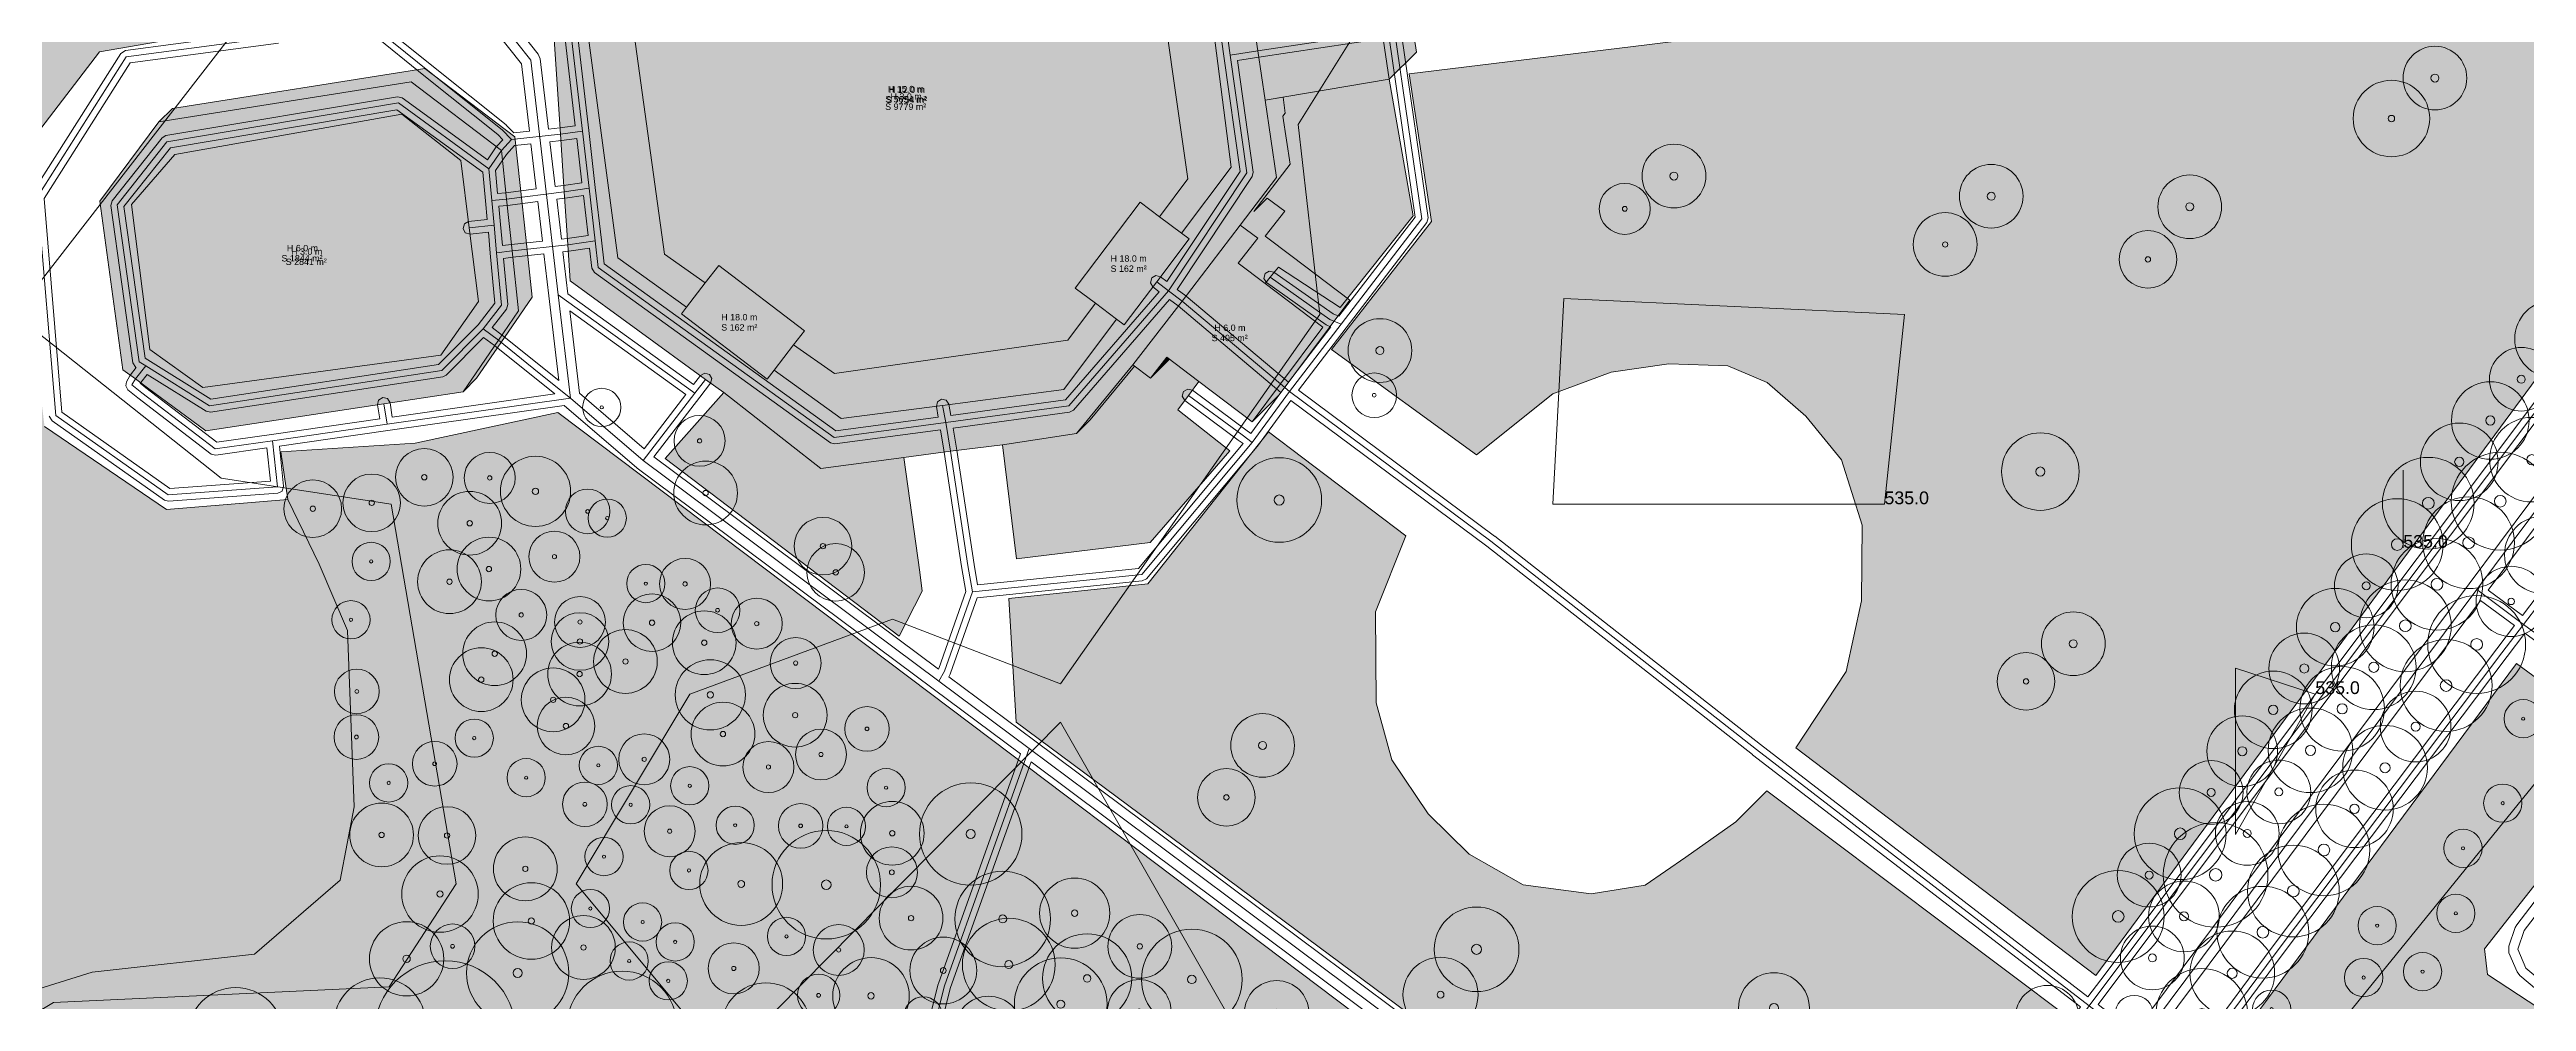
# Model space of a CAD drawing. Header units: metres. Extents: x -6 to 981, y -3 to 1020.
# Drawn here: x 196.9 to 585.6, y 473.2 to 622.7 of the extents above; entities that cross this region are included whole.
import ezdxf

# ---------------------------------------------------------------- set-up
doc = ezdxf.new("R2010")
doc.units = ezdxf.units.M
doc.header["$MEASUREMENT"] = 0
for name, color, linetype, lineweight, true_color in [('TPX_BUILDING_AREAS_TEXT', 7, 'CONTINUOUS', 0, 0x000000), ('TPX_BUILDING_HEIGHTS_TEXT', 7, 'CONTINUOUS', 0, 0x000000), ('TPX_BUILDINGS', 7, 'CONTINUOUS', 0, 0x000000), ('TPX_BUILDINGS_HATCH', 7, 'CONTINUOUS', 0, 0xf0f0f0), ('TPX_BUILDINGS_SHADOWS_HATCH', 7, 'CONTINUOUS', 0, 0x000000), ('TPX_BUILDINGS_SHADOWS_OUTLINES', 7, 'CONTINUOUS', 0, 0x000000), ('TPX_CONTOUR_LINES_5M', 7, 'CONTINUOUS', 0, 0x969696), ('TPX_CONTOUR_LINES_5M_TEXT', 7, 'CONTINUOUS', 0, 0x000000), ('TPX_ROADS_AXES', 7, 'CONTINUOUS', 0, 0x323232), ('TPX_ROADS_CONTOURS', 7, 'CONTINUOUS', 0, 0x646464), ('TPX_VEGETATION_GREEN_SPACES', 7, 'CONTINUOUS', 0, 0x58ba48), ('TPX_VEGETATION_GREEN_SPACES_HATCH', 7, 'CONTINUOUS', 0, 0x58ba48), ('TPX_VEGETATION_TREES_INDIVIDUAL', 7, 'CONTINUOUS', 0, 0x136734), ('TPX_WATERWAYS', 7, 'CONTINUOUS', 0, 0x7aafdf), ('TPX_WATERWAYS_HATCH', 7, 'CONTINUOUS', 0, 0x7aafdf)]:
    doc.layers.add(name, color=color, linetype=linetype, lineweight=lineweight, true_color=true_color)
doc.styles.add('TPX_TEXTE', font='arial.ttf')

# ---------------------------------------------------------------- blocks, each defined once
blk = doc.blocks.new('TREETR005_CR052')
at = {"layer": 'TPX_VEGETATION_TREES_INDIVIDUAL'}
for radius in [5.24, 0.458]:
    blk.add_circle((0, 0, 0.04), radius, dxfattribs=at)
blk = doc.blocks.new('TREETR006_CR075')
at = {"layer": 'TPX_VEGETATION_TREES_INDIVIDUAL'}
for radius in [7.5, 0.625]:
    blk.add_circle((0, 0, 0.04), radius, dxfattribs=at)
blk = doc.blocks.new('TREETR008_CR085')
at = {"layer": 'TPX_VEGETATION_TREES_INDIVIDUAL'}
for radius in [8.51, 0.75]:
    blk.add_circle((0, 0, 0.04), radius, dxfattribs=at)
blk = doc.blocks.new('TREETR008_CR086')
at = {"layer": 'TPX_VEGETATION_TREES_INDIVIDUAL'}
for radius in [8.61, 0.75]:
    blk.add_circle((0, 0, 0.04), radius, dxfattribs=at)
blk = doc.blocks.new('TREETR006_CR058')
at = {"layer": 'TPX_VEGETATION_TREES_INDIVIDUAL'}
for radius in [5.83, 0.583]:
    blk.add_circle((0, 0, 0.04), radius, dxfattribs=at)
blk = doc.blocks.new('TREETR007_CR075')
at = {"layer": 'TPX_VEGETATION_TREES_INDIVIDUAL'}
for radius in [7.5, 0.708]:
    blk.add_circle((0, 0, 0.04), radius, dxfattribs=at)
blk = doc.blocks.new('TREETR006_CR070')
at = {"layer": 'TPX_VEGETATION_TREES_INDIVIDUAL'}
for radius in [7, 0.583]:
    blk.add_circle((0, 0, 0.04), radius, dxfattribs=at)
blk = doc.blocks.new('TREETR003_CR040')
at = {"layer": 'TPX_VEGETATION_TREES_INDIVIDUAL'}
for radius in [4, 0.333]:
    blk.add_circle((0, 0, 0.04), radius, dxfattribs=at)
blk = doc.blocks.new('TREETR009_CR077')
at = {"layer": 'TPX_VEGETATION_TREES_INDIVIDUAL'}
for radius in [7.68, 0.914]:
    blk.add_circle((0, 0, 0.04), radius, dxfattribs=at)
blk = doc.blocks.new('TREETR010_CR082')
at = {"layer": 'TPX_VEGETATION_TREES_INDIVIDUAL'}
for radius in [8.21, 0.978]:
    blk.add_circle((0, 0, 0.04), radius, dxfattribs=at)
blk = doc.blocks.new('TREETR003_CR030')
at = {"layer": 'TPX_VEGETATION_TREES_INDIVIDUAL'}
for radius in [3, 0.25]:
    blk.add_circle((0, 0, 0.04), radius, dxfattribs=at)
blk = doc.blocks.new('TREETR003_CR035')
at = {"layer": 'TPX_VEGETATION_TREES_INDIVIDUAL'}
for radius in [3.5, 0.292]:
    blk.add_circle((0, 0, 0.04), radius, dxfattribs=at)
blk = doc.blocks.new('TREETR005_CR065')
at = {"layer": 'TPX_VEGETATION_TREES_INDIVIDUAL'}
for radius in [6.5, 0.542]:
    blk.add_circle((0, 0, 0.04), radius, dxfattribs=at)
blk = doc.blocks.new('TREETR005_CR060')
at = {"layer": 'TPX_VEGETATION_TREES_INDIVIDUAL'}
for radius in [6, 0.5]:
    blk.add_circle((0, 0, 0.04), radius, dxfattribs=at)
blk = doc.blocks.new('TREETR005_CR059')
at = {"layer": 'TPX_VEGETATION_TREES_INDIVIDUAL'}
for radius in [5.89, 0.542]:
    blk.add_circle((0, 0, 0.04), radius, dxfattribs=at)
blk = doc.blocks.new('TREETR007_CR061')
at = {"layer": 'TPX_VEGETATION_TREES_INDIVIDUAL'}
for radius in [6.09, 0.725]:
    blk.add_circle((0, 0, 0.04), radius, dxfattribs=at)
blk = doc.blocks.new('TREETR003_CR033')
at = {"layer": 'TPX_VEGETATION_TREES_INDIVIDUAL'}
for radius in [3.32, 0.292]:
    blk.add_circle((0, 0, 0.04), radius, dxfattribs=at)
blk = doc.blocks.new('TREETR008_CR066')
at = {"layer": 'TPX_VEGETATION_TREES_INDIVIDUAL'}
for radius in [6.64, 0.792]:
    blk.add_circle((0, 0, 0.04), radius, dxfattribs=at)
blk = doc.blocks.new('TREETR009_CR072')
at = {"layer": 'TPX_VEGETATION_TREES_INDIVIDUAL'}
for radius in [7.2, 0.917]:
    blk.add_circle((0, 0, 0.04), radius, dxfattribs=at)
blk = doc.blocks.new('TREETR009_CR110')
at = {"layer": 'TPX_VEGETATION_TREES_INDIVIDUAL'}
for radius in [11, 0.917]:
    blk.add_circle((0, 0, 0.04), radius, dxfattribs=at)
blk = doc.blocks.new('TREETR006_CR050')
at = {"layer": 'TPX_VEGETATION_TREES_INDIVIDUAL'}
for radius in [5, 0.625]:
    blk.add_circle((0, 0, 0.04), radius, dxfattribs=at)
blk = doc.blocks.new('TREETR005_CR055')
at = {"layer": 'TPX_VEGETATION_TREES_INDIVIDUAL'}
for radius in [5.51, 0.5]:
    blk.add_circle((0, 0, 0.04), radius, dxfattribs=at)
blk = doc.blocks.new('TREETR006_CR073')
at = {"layer": 'TPX_VEGETATION_TREES_INDIVIDUAL'}
for radius in [7.28, 0.625]:
    blk.add_circle((0, 0, 0.04), radius, dxfattribs=at)
blk = doc.blocks.new('TREETR005_CR051')
at = {"layer": 'TPX_VEGETATION_TREES_INDIVIDUAL'}
for radius in [5.05, 0.542]:
    blk.add_circle((0, 0, 0.04), radius, dxfattribs=at)
blk = doc.blocks.new('TREETR004_CR050')
at = {"layer": 'TPX_VEGETATION_TREES_INDIVIDUAL'}
for radius in [5, 0.417]:
    blk.add_circle((0, 0, 0.04), radius, dxfattribs=at)
blk = doc.blocks.new('TREETR007_CR056')
at = {"layer": 'TPX_VEGETATION_TREES_INDIVIDUAL'}
for radius in [5.55, 0.708]:
    blk.add_circle((0, 0, 0.04), radius, dxfattribs=at)
blk = doc.blocks.new('TREETR007_CR079')
at = {"layer": 'TPX_VEGETATION_TREES_INDIVIDUAL'}
for radius in [7.9, 0.667]:
    blk.add_circle((0, 0, 0.04), radius, dxfattribs=at)
blk = doc.blocks.new('TREETR008_CR072')
at = {"layer": 'TPX_VEGETATION_TREES_INDIVIDUAL'}
for radius in [7.2, 0.833]:
    blk.add_circle((0, 0, 0.04), radius, dxfattribs=at)
blk = doc.blocks.new('TREETR007_CR080')
at = {"layer": 'TPX_VEGETATION_TREES_INDIVIDUAL'}
for radius in [8.03, 0.708]:
    blk.add_circle((0, 0, 0.04), radius, dxfattribs=at)
blk = doc.blocks.new('TREETR004_CR045')
at = {"layer": 'TPX_VEGETATION_TREES_INDIVIDUAL'}
for radius in [4.52, 0.417]:
    blk.add_circle((0, 0, 0.04), radius, dxfattribs=at)
blk = doc.blocks.new('TREETR004_CR040')
at = {"layer": 'TPX_VEGETATION_TREES_INDIVIDUAL'}
for radius in [4, 0.375]:
    blk.add_circle((0, 0, 0.04), radius, dxfattribs=at)

msp = doc.modelspace()

# ---------------------------------------------------------------- hatches: boundary and pattern name
at = {"layer": 'TPX_BUILDINGS_HATCH'}
for points in [[(289, 644.81), (275.92, 627.45), (277.11, 609.39), (277.7, 600.34), (278.25, 592.02), (278.62, 586.37), (299.86, 570.88), (302.73, 568.82), (317.96, 556.88), (330.99, 558.6), (338.3, 559.63), (346.46, 560.59), (358.09, 562.4), (366.93, 573.16), (374.63, 583.19), (383.76, 595.12), (389.47, 602.57), (387.66, 614.7), (386.51, 622.45), (385.31, 630.49), (383.37, 643.55), (374.37, 650.68), (372.81, 649.09), (369.92, 651.51), (357.7, 660.95), (355.03, 663.07), (356.62, 664.76), (345.88, 673.27), (341.41, 672.61), (309.78, 667.97), (306.82, 667.55), (306.04, 667.42), (290.14, 646.23), (289, 644.81)], [(289.49, 637.05), (281.28, 626.07), (286.08, 589.99), (296.88, 582.21), (296.07, 581.19), (309.53, 570.92), (310.63, 572.31), (321.15, 564.74), (337.07, 566.81), (356.07, 569.3), (364.37, 580.35), (365.57, 579.45), (370.66, 586.2), (375.76, 592.93), (374.55, 593.85), (382.32, 604.19), (377.76, 640.04), (372.48, 644.02), (367.2, 648.03), (369.92, 651.51), (357.7, 660.95), (354.87, 657.32), (343.13, 666.18), (310.54, 661.6), (307.54, 661.18), (299.62, 650.59), (298.43, 651.48), (291.73, 642.62), (288.24, 638.01), (289.49, 637.05)], [(292.87, 634.54), (288.21, 628.45), (293.44, 590.54), (299.81, 586.06), (301.93, 588.79), (315.38, 578.53), (313.68, 576.31), (320.1, 571.8), (356.72, 577.02), (361.05, 582.84), (357.88, 585.21), (368.08, 598.69), (371.12, 596.41), (375.55, 602.37), (370.3, 639.11), (364.12, 644.08), (362.62, 642.15), (350.4, 651.58), (352.1, 653.76), (344.83, 659.6), (308.51, 654.96), (303.14, 647.95), (306.12, 645.73), (295.92, 632.25), (292.87, 634.54)], [(387.43, 630.82), (385.31, 630.49), (386.51, 622.45), (387.66, 614.7), (407.15, 618.04), (406.01, 625.4), (404.74, 633.52), (397.9, 632.46), (387.43, 630.82)], [(214.09, 611.31), (204.85, 598.88), (208.45, 572.4), (210.41, 570.97), (212.33, 569.55), (221.46, 562.82), (249.37, 567.07), (261.83, 568.95), (267.37, 577.02), (270.54, 581.65), (269.53, 591.05), (268.65, 599.19), (267.84, 606.84), (253.69, 617.58), (214.09, 611.31)], [(216.57, 606.19), (209.81, 598.34), (212.68, 575.57), (220.97, 569.61), (258.31, 574.68), (264.23, 583.12), (262.8, 594.68), (261.49, 605.25), (252.19, 612.5), (216.57, 606.19)], [(368.08, 598.69), (357.88, 585.21), (361.05, 582.84), (364.37, 580.35), (365.57, 579.45), (370.66, 586.2), (375.76, 592.93), (374.55, 593.85), (371.12, 596.41), (368.08, 598.69)], [(374.63, 583.19), (366.93, 573.16), (369.69, 571.08), (372.27, 574.4), (377.29, 570.56), (385.62, 564.21), (390.07, 570.19), (396.71, 579.09), (387.69, 585.96), (383.46, 589.14), (386.5, 593.06), (383.76, 595.12), (374.63, 583.19)], [(296.88, 582.21), (296.07, 581.19), (309.53, 570.92), (310.63, 572.31), (313.68, 576.31), (315.38, 578.53), (301.93, 588.79), (299.81, 586.06), (296.88, 582.21)]]:
    msp.add_hatch(color=256, dxfattribs=at).paths.add_polyline_path(points)
at = {"layer": 'TPX_BUILDINGS_SHADOWS_HATCH'}
for points in [[(384.67, 645.71), (383.37, 643.55), (385.31, 630.49), (387.43, 630.82), (397.9, 632.46), (404.74, 633.52), (406.01, 625.4), (407.15, 618.04), (411.4, 622.28), (410.25, 629.64), (408.98, 637.77), (402.14, 636.7), (391.67, 635.06), (389.56, 634.74), (388.17, 633.36), (386.48, 646.66), (387.61, 647.79), (387.71, 647.94), (386.5, 648.75), (384.67, 645.71)], [(216.21, 613.43), (214.09, 611.31), (253.69, 617.58), (267.84, 606.84), (268.65, 599.19), (269.53, 591.05), (270.54, 581.65), (267.37, 577.02), (261.83, 568.95), (263.95, 571.07), (269.49, 579.15), (272.67, 583.77), (271.66, 593.17), (270.78, 601.31), (269.96, 608.96), (255.81, 619.7), (216.21, 613.43)], [(386.5, 593.06), (383.46, 589.14), (387.69, 585.96), (396.71, 579.09), (390.07, 570.19), (385.62, 564.21), (389.86, 568.45), (394.31, 574.43), (400.95, 583.33), (391.93, 590.2), (387.7, 593.38), (390.75, 597.31), (388, 599.36), (385.88, 597.24), (391.59, 604.69), (390.47, 612.22), (390.81, 612.67), (390.49, 615.18), (387.66, 614.7), (389.47, 602.57), (383.76, 595.12), (386.5, 593.06)], [(359.77, 564.45), (358.09, 562.4), (360.21, 564.52), (367.16, 572.98), (366.93, 573.16), (359.77, 564.45)], [(372.27, 574.4), (369.69, 571.08), (372.69, 574.08), (372.27, 574.4)]]:
    msp.add_hatch(color=256, dxfattribs=at).paths.add_polyline_path(points)
at = {"layer": 'TPX_VEGETATION_GREEN_SPACES_HATCH'}
for points in [[(413.76, 595.67), (398.06, 575.6), (420.86, 559.07), (432.81, 568.61), (441.94, 572), (451.04, 573.35), (460.28, 573), (466.42, 570.39), (472.53, 565.1), (478.11, 558.27), (481.35, 548.02), (481.24, 536.14), (478.83, 525.05), (470.96, 513.07), (518.01, 477.31), (595.93, 582.98), (599.29, 591.8), (603.12, 605.73), (602.31, 619.63), (596.77, 642), (447.57, 623.43), (410.28, 618.84), (413.76, 595.67)], [(386.5, 593.06), (383.46, 589.14), (387.69, 585.96), (388.48, 586.92), (389.77, 588.52), (399.43, 582.18), (410.88, 596.54), (407.15, 618.04), (387.66, 614.7), (389.47, 602.57), (383.76, 595.12), (386.5, 593.06)], [(358.09, 562.4), (346.46, 560.59), (348.68, 542.73), (369.63, 545.26), (382.15, 559.68), (373.96, 566.12), (375.66, 568.38), (377.29, 570.56), (372.27, 574.4), (369.69, 571.08), (366.93, 573.16), (358.09, 562.4)], [(302.73, 568.82), (293.51, 558.45), (330.25, 530.57), (333.84, 537.62), (333.5, 540.63), (330.99, 558.6), (317.96, 556.88), (302.73, 568.82)], [(0, 285.25), (0, 268.78), (4.45, 264.51), (94.97, 374.81), (100.02, 378.38), (107.66, 379.61), (110.53, 383.52), (111.63, 381.93), (176.53, 335.46), (312.7, 235.41), (389.4, 341.85), (394.24, 354.34), (422.66, 391), (438.74, 443.42), (344.73, 514.33), (276.68, 565.71), (254.3, 560.87), (233.22, 559.52), (234.33, 552.05), (239.23, 541.86), (243.7, 531.44), (244.71, 503.76), (242.54, 492.28), (229.07, 480.66), (203.63, 477.84), (175.82, 469.15), (158.9, 461.73), (150.23, 457.3), (141.98, 457.19), (130.45, 461.18), (119.72, 469.42), (109.94, 476.46), (100.33, 485.33), (97.16, 489.02), (95.81, 494.36), (93.86, 499.68), (90.57, 503.01), (85.22, 504.89), (80.23, 503.28), (76.02, 499.84), (72.74, 492.22), (71.59, 490.17), (66.99, 478.44), (38.17, 395.85), (2.01, 291.07), (0, 285.25)], [(369.27, 538.78), (347.47, 536.51), (348.61, 517.08), (474.99, 423.18), (513.73, 470.69), (466.38, 506.29), (461.54, 501.42), (453.69, 495.86), (447.28, 491.46), (438.84, 490.15), (428.17, 491.56), (419.68, 496.36), (413.26, 502.68), (407.56, 511.16), (405.08, 520.13), (405.01, 534.4), (409.75, 546.35), (388.22, 562.68), (369.27, 538.78)], [(432.06, 242.48), (418.14, 243), (422.61, 234.61), (423.56, 226.05), (426.46, 220.91), (434.87, 213.94), (440.7, 219.62), (452.78, 227.71), (449.55, 231.91), (461.83, 240.56), (457.47, 245.31), (467.37, 253.31), (461.34, 260.79), (469.94, 267.7), (469.78, 270.27), (469.47, 275.18), (471.27, 288.45), (475.64, 302.07), (480.57, 307.14), (495.25, 312.36), (508.03, 316.53), (517.48, 320.05), (533.32, 322.94), (540.33, 323.03), (540.33, 335.48), (541.13, 337.71), (544.12, 346), (547.01, 355.95), (547.86, 361.89), (547.96, 362.63), (543.17, 363.01), (536.13, 364.1), (531.46, 366.04), (526.68, 376.84), (520.67, 392.85), (520.29, 397.79), (521.92, 402.94), (540.5, 431.13), (561.05, 456.4), (548.55, 466.35), (593.9, 467.98), (579.45, 477.44), (579.02, 481.48), (603.15, 512.23), (584.02, 526.31), (490.7, 400.42), (442.3, 333.56), (448.2, 332.49), (453.92, 333.86), (457.32, 336.02), (467.07, 328.34), (462.97, 325.17), (457.84, 320.17), (454.57, 314.63), (453.69, 310.1), (454.47, 303.52), (457.29, 297.58), (461.13, 290.35), (462.42, 285.23), (462.8, 278.56), (461.4, 273), (459.01, 268.02), (456.51, 264.37), (452.02, 261.41), (446.64, 259.58), (441.26, 258.4), (437.45, 256.44), (434.86, 254.9), (433.27, 251.8), (432, 248.48), (432.08, 244.7), (432.06, 242.48)]]:
    msp.add_hatch(color=256, dxfattribs=at).paths.add_polyline_path(points)
at = {"layer": 'TPX_WATERWAYS_HATCH'}
h = msp.add_hatch(color=256, dxfattribs=at)
h.paths.add_polyline_path([(59.31, 507.53), (58.96, 501.57), (59.11, 498.1), (72.74, 492.22), (76.02, 499.84), (80.23, 503.28), (85.22, 504.89), (90.57, 503.01), (93.86, 499.68), (95.81, 494.36), (97.16, 489.02), (100.33, 485.33), (109.94, 476.46), (119.72, 469.42), (130.45, 461.18), (141.98, 457.19), (150.23, 457.3), (158.9, 461.73), (175.82, 469.15), (203.63, 477.84), (229.07, 480.66), (242.54, 492.28), (244.71, 503.76), (243.7, 531.44), (239.23, 541.86), (234.33, 552.05), (215.28, 550.45), (196.15, 563.51), (191.13, 604.44), (204.76, 622.31), (222.65, 625.38), (223.26, 635.21), (226.46, 684.03), (247.41, 705.35), (274.36, 730.64), (283.97, 738.52), (283.69, 748.56), (270.5, 743.83), (260.4, 741.11), (254.61, 743.15), (250.89, 747.21), (239.07, 773.13), (249.5, 789.51), (249.1, 800.88), (238.07, 802.01), (225.65, 784.54), (208.38, 747.68), (195.06, 744.07), (183.85, 736.48), (179.98, 733.66), (177.43, 729.51), (174.62, 726.94), (171.29, 727.13), (168.81, 728.94), (168.21, 734.17), (167.16, 739.64), (167.72, 746.99), (173.61, 758.07), (157.32, 766.18), (151.93, 761.25), (128.15, 736.96), (126.57, 728.23), (113.81, 717.5), (114.85, 710.37), (113.9, 703.78), (111.18, 697.7), (106.4, 692.14), (100.21, 688.26), (95.53, 686.78), (90.78, 686.25), (84.93, 686.88), (79.48, 688.86), (89.79, 671.05), (88.27, 631.34), (95.93, 600.52), (91.2, 559.93), (70.18, 516.94), (65.53, 515.17), (61.82, 511.27), (59.31, 507.53)])
h.paths.add_polyline_path([(125.3, 471.93), (125.57, 478.9), (130.09, 483.31), (136.93, 486.72), (145.88, 486.06), (153.83, 483.66), (160.41, 479.72), (161.73, 475.64), (160.71, 470.42), (158.15, 467.15), (153.06, 464.5), (148.17, 461.83), (141.17, 461.9), (133.58, 461.97), (127.79, 466.48), (125.3, 471.93)], flags=16)
h.paths.add_polyline_path([(135.7, 611.16), (137.56, 622.57), (145.48, 637.41), (154.03, 645.26), (161.59, 648.19), (166.39, 647.11), (172.2, 640.53), (176.3, 630.07), (176.65, 626.55), (179.23, 619.78), (179.94, 615.65), (179.02, 603.78), (169.18, 592.07), (166.19, 589.77), (161.27, 588.65), (152.25, 592.23), (145.21, 597.9), (138.19, 606.68), (135.7, 611.16)], flags=16)

# ---------------------------------------------------------------- linework, layer by layer
at = {"layer": 'TPX_BUILDINGS', "elevation": 0.04}
for points in [[(292.87, 634.54), (288.21, 628.45), (293.44, 590.54), (299.81, 586.06), (301.93, 588.79), (315.38, 578.53), (313.68, 576.31), (320.1, 571.8), (356.72, 577.02), (361.05, 582.84), (357.88, 585.21), (368.08, 598.69), (371.12, 596.41), (375.55, 602.37), (370.3, 639.11), (364.12, 644.08), (362.62, 642.15), (350.4, 651.58), (352.1, 653.76), (344.83, 659.6), (308.51, 654.96), (303.14, 647.95), (306.12, 645.73), (295.92, 632.25)], [(387.43, 630.82), (385.31, 630.49), (386.51, 622.45), (387.66, 614.7), (407.15, 618.04), (406.01, 625.4), (404.74, 633.52), (397.9, 632.46)], [(214.09, 611.31), (204.85, 598.88), (208.45, 572.4), (210.41, 570.97), (212.33, 569.55), (221.46, 562.82), (249.37, 567.07), (261.83, 568.95), (267.37, 577.02), (270.54, 581.65), (269.53, 591.05), (268.65, 599.19), (267.84, 606.84), (253.69, 617.58)], [(216.57, 606.19), (209.81, 598.34), (212.68, 575.57), (220.97, 569.61), (258.31, 574.68), (264.23, 583.12), (262.8, 594.68), (261.49, 605.25), (252.19, 612.5)], [(368.08, 598.69), (357.88, 585.21), (361.05, 582.84), (364.37, 580.35), (365.57, 579.45), (370.66, 586.2), (375.76, 592.93), (374.55, 593.85), (371.12, 596.41)], [(374.63, 583.19), (366.93, 573.16), (369.69, 571.08), (372.27, 574.4), (377.29, 570.56), (385.62, 564.21), (390.07, 570.19), (396.71, 579.09), (387.69, 585.96), (383.46, 589.14), (386.5, 593.06), (383.76, 595.12)], [(296.88, 582.21), (296.07, 581.19), (309.53, 570.92), (310.63, 572.31), (313.68, 576.31), (315.38, 578.53), (301.93, 588.79), (299.81, 586.06)]]:
    msp.add_lwpolyline(points, close=True, dxfattribs=at)
for points in [[(281.28, 626.07), (286.08, 589.99), (296.88, 582.21), (296.07, 581.19), (309.53, 570.92), (310.63, 572.31), (321.15, 564.74), (337.07, 566.81), (356.07, 569.3), (364.37, 580.35), (365.57, 579.45), (370.66, 586.2), (375.76, 592.93), (374.55, 593.85), (382.32, 604.19), (377.76, 640.04)], [(275.92, 627.45), (277.11, 609.39), (277.7, 600.34), (278.25, 592.02), (278.62, 586.37), (299.86, 570.88), (302.73, 568.82), (317.96, 556.88), (330.99, 558.6), (338.3, 559.63), (346.46, 560.59), (358.09, 562.4), (366.93, 573.16), (374.63, 583.19), (383.76, 595.12), (389.47, 602.57), (387.66, 614.7), (386.51, 622.45), (385.31, 630.49)]]:
    msp.add_lwpolyline(points, dxfattribs=at)
at = {"layer": 'TPX_BUILDINGS_SHADOWS_OUTLINES', "elevation": 0.04}
for points in [[(384.67, 645.71), (383.37, 643.55), (385.31, 630.49), (387.43, 630.82), (397.9, 632.46), (404.74, 633.52), (406.01, 625.4), (407.15, 618.04), (411.4, 622.28), (410.25, 629.64), (408.98, 637.77), (402.14, 636.7), (391.67, 635.06), (389.56, 634.74), (388.17, 633.36), (386.48, 646.66), (387.61, 647.79), (387.71, 647.94), (386.5, 648.75)], [(216.21, 613.43), (214.09, 611.31), (253.69, 617.58), (267.84, 606.84), (268.65, 599.19), (269.53, 591.05), (270.54, 581.65), (267.37, 577.02), (261.83, 568.95), (263.95, 571.07), (269.49, 579.15), (272.67, 583.77), (271.66, 593.17), (270.78, 601.31), (269.96, 608.96), (255.81, 619.7)], [(386.5, 593.06), (383.46, 589.14), (387.69, 585.96), (396.71, 579.09), (390.07, 570.19), (385.62, 564.21), (389.86, 568.45), (394.31, 574.43), (400.95, 583.33), (391.93, 590.2), (387.7, 593.38), (390.75, 597.31), (388, 599.36), (385.88, 597.24), (391.59, 604.69), (390.47, 612.22), (390.81, 612.67), (390.49, 615.18), (387.66, 614.7), (389.47, 602.57), (383.76, 595.12)], [(359.77, 564.45), (358.09, 562.4), (360.21, 564.52), (367.16, 572.98), (366.93, 573.16)], [(372.27, 574.4), (369.69, 571.08), (372.69, 574.08)]]:
    msp.add_lwpolyline(points, close=True, dxfattribs=at)
at = {"layer": 'TPX_CONTOUR_LINES_5M', "elevation": 0.05}
for points in [[(53.5, 670.49), (105.16, 581.09), (55.3, 521.49), (92.18, 453.27), (118.52, 463.56), (144.85, 441.32), (197.53, 473.05), (250.2, 475.54), (260.75, 491.69), (250.54, 551.29), (223.87, 555.36), (191.51, 581.09), (260.81, 670.49)], [(411.44, 640.69), (392.87, 610.89), (396.27, 581.09), (355.55, 523.08), (329.22, 533.25), (297.39, 521.49), (279.54, 491.69), (302.88, 463.72), (355.55, 517.1), (387.1, 461.89), (381.89, 432.41), (276.54, 448.04), (197.53, 401.91), (103.51, 283.1), (114.21, 253.3), (92.18, 239.69), (57.74, 253.3), (46.45, 223.5), (65.84, 197.56)], [(434.56, 583.6), (432.8, 551.29), (484.84, 551.29), (487.99, 581.09), (434.56, 583.6)], [(566.25, 556.64), (566.25, 544.45), (566.25, 556.64)], [(539.91, 525.56), (539.91, 499.46), (552.45, 521.49), (539.91, 525.56)]]:
    msp.add_lwpolyline(points, dxfattribs=at)
at = {"layer": 'TPX_ROADS_AXES', "elevation": 0.03}
for points in [[(604.73, 726.85), (606.79, 712.39), (611.45, 679.55), (613.51, 665.03), (614.81, 655.89), (620.66, 646.1), (625.27, 609.26), (625.65, 599.93), (625.01, 590.26), (621.44, 582.09), (592.83, 542.49), (590.22, 539.09), (585.14, 532.43), (581.74, 527.97), (546.15, 480.72), (539.35, 471.54), (516.92, 441.28), (492.71, 408.63), (443.8, 341.55), (442.71, 340.04), (357.51, 223.66), (344.49, 205.64)], [(324.28, 215.55), (475.95, 418.9), (514.93, 469.78), (516.97, 472.56), (519.58, 476.04), (594.17, 575.38), (597.58, 580.77), (601.9, 590.18), (603.8, 597.49), (605.57, 605.86), (605.89, 618.61), (600.83, 645.98), (600.17, 651.18), (604.81, 657.89), (603.12, 670.56), (601.32, 684.16), (597.76, 711.02), (596.55, 720.04)], [(263.4, 654.45), (265.1, 636.01), (265.71, 629.48), (272.43, 621.02), (276.76, 584.18), (278.67, 567.96)], [(231.76, 75.89), (256.8, 106.55), (263.95, 116.38), (277.32, 134.39), (285.12, 145.28), (303.18, 169.54), (315.3, 185.64), (319.69, 191.47), (332.65, 209.63), (485.39, 412.39), (524.62, 466.57), (577.79, 537.9), (611.21, 582.72), (614.3, 590.33), (615.63, 596.45), (616.36, 601.55), (616.07, 608.93), (611.17, 647.23)], [(278.63, 626.26), (280.54, 609.84), (281.58, 600.92), (282.55, 592.63), (283.04, 588.46), (320.04, 561.74), (337.56, 564.1), (356.85, 566.72), (372.52, 584.78), (384.78, 603.29), (382.19, 621.79), (379.4, 641.74), (370.02, 648.33)], [(256.54, 619.18), (247.14, 626.76)], [(233.78, 624.81), (208.98, 621.51), (195.04, 599.55)], [(407.99, 625.6), (412.27, 596.11), (399.58, 579.58), (391.49, 568.99), (385.64, 560.97), (368.3, 540.25), (341.74, 537.52), (337.37, 525.08), (336.49, 523.49)], [(386.51, 622.45), (382.19, 621.79)], [(406.01, 625.4), (386.51, 622.45)], [(267.94, 610.05), (256.54, 619.18)], [(265.88, 603.94), (251.67, 614.28), (215.36, 608.18), (207.54, 598.31)], [(265.88, 603.94), (267.84, 606.84), (269.42, 608.54), (267.94, 610.05)], [(269.42, 608.54), (277.11, 609.39), (280.54, 609.84)], [(266.33, 598.99), (265.88, 603.94)], [(675.5, 605.54), (672.37, 601.31), (613.53, 521.67), (608.75, 515.2), (605.36, 510.61), (585.24, 484.37), (584.22, 481.43)], [(195.04, 599.55), (197.9, 565.21), (215.53, 552.76), (232.68, 554)], [(207.54, 598.31), (211.01, 573.63), (212.02, 573), (222.03, 566.74), (258.47, 572.27), (264.95, 578.81), (267.83, 582.53), (267.08, 590.78), (266.69, 595.1), (266.33, 598.99)], [(266.33, 598.99), (268.65, 599.19), (277.7, 600.34), (281.58, 600.92)], [(266.69, 595.1), (262.8, 594.68)], [(267.08, 590.78), (269.53, 591.05), (278.25, 592.02), (282.55, 592.63)], [(399.58, 579.58), (397.84, 580.29), (388.48, 586.92)], [(298.18, 568.7), (276.76, 584.18)], [(374.63, 583.19), (372.52, 584.78), (370.66, 586.2)], [(391.49, 568.99), (390.07, 570.19), (374.63, 583.19)], [(267.37, 577.02), (264.95, 578.81)], [(273.77, 571.89), (267.37, 577.02)], [(212.02, 573), (210.41, 570.97), (209.87, 570.03)], [(278.67, 567.96), (273.77, 571.89)], [(209.87, 570.03), (211.41, 568.78)], [(211.41, 568.78), (222.92, 559.97)], [(222.92, 559.97), (231.92, 561.26), (249.89, 563.84), (278.67, 567.96)], [(278.67, 567.96), (290.06, 558.13), (336.49, 523.49), (350.63, 512.94), (381.52, 489.89), (430.63, 453.25), (475.95, 418.9), (485.39, 412.39)], [(290.06, 558.13), (298.18, 568.7), (299.86, 570.88)], [(385.64, 560.97), (384.05, 562.16), (375.66, 568.38)], [(391.49, 568.99), (423.09, 545.5), (464.77, 512.76), (516.97, 472.56), (521.63, 468.93), (524.62, 466.57)], [(249.89, 563.84), (249.37, 567.07)], [(338.3, 559.63), (337.56, 564.1), (337.07, 566.81)], [(232.68, 554), (231.92, 561.26)], [(341.74, 537.52), (341.01, 541.67), (338.3, 559.63)], [(608.75, 515.2), (585.14, 532.43), (577.79, 537.9)], [(350.63, 512.94), (337.35, 475.7), (332.37, 455.89), (320.58, 443.45), (298.91, 409.93), (276.93, 387.42), (257.45, 382.81), (233.55, 377.15), (208.29, 379.84), (185.1, 336.29), (173.58, 329.52)], [(584.22, 481.43), (585.49, 478.46), (596.93, 468.87)]]:
    msp.add_lwpolyline(points, dxfattribs=at)
at = {"layer": 'TPX_ROADS_CONTOURS', "elevation": 0.03}
for points in [[(266.69, 635.17), (274.05, 635.91), (274.07, 635.91), (274.39, 636.1), (274.72, 636.27), (274.73, 636.29), (283.68, 647.76), (288.38, 644.03), (289.66, 643), (277.82, 626.85), (277.64, 626.15), (279.43, 610.7), (276.99, 610.38), (275.22, 610.18), (273.92, 621.2), (273.61, 621.96), (267.16, 630.06)], [(518.36, 472.75), (520.38, 475.44), (594.97, 574.78), (595.02, 574.85), (598.43, 580.23), (598.49, 580.35), (602.81, 589.77), (602.87, 589.93), (604.77, 597.24), (604.78, 597.28), (606.55, 605.66), (606.57, 605.84), (606.89, 618.58), (606.87, 618.79), (602.1, 644.62), (609.87, 645.56), (614.57, 608.81), (614.86, 601.63), (614.16, 596.71), (612.86, 590.77), (609.9, 583.46), (576.59, 538.79), (524.04, 468.3), (522.24, 469.71)], [(579.59, 537.8), (612.42, 581.83), (612.6, 582.16), (615.69, 589.77), (615.77, 590.01), (617.1, 596.13), (617.12, 596.23), (617.85, 601.34), (617.86, 601.61), (617.57, 608.99), (617.56, 609.12), (612.89, 645.65), (616.53, 645.46), (619.82, 644.75), (624.27, 609.17), (624.65, 599.94), (624.03, 590.5), (620.57, 582.59), (592.03, 543.08), (589.42, 539.69), (584.94, 533.82)], [(392.9, 569.18), (400.37, 578.97), (413.06, 595.5), (413.26, 596.25), (409.13, 624.74), (417.07, 625.74), (446.71, 629.35), (449.65, 629.55), (449.85, 627.93), (450.42, 626.93), (451.52, 626.62), (600.11, 644.38), (604.89, 618.53), (604.57, 605.98), (602.83, 597.72), (600.96, 590.52), (596.7, 581.25), (593.35, 575.95), (518.78, 476.64), (516.78, 473.97), (465.38, 513.55), (423.7, 546.28), (423.68, 546.3)], [(250.08, 625.68), (265.07, 627.87), (270.99, 620.42), (272.24, 609.86), (269.8, 609.59), (268.65, 610.75), (268.59, 610.78), (268.56, 610.83), (257.16, 619.96)], [(373.87, 585.02), (385.62, 602.74), (385.77, 603.43), (383.32, 620.95), (386.66, 621.46), (406.13, 624.4), (407.14, 624.51), (411.22, 596.38), (399.25, 580.79), (398.32, 581.17), (389.05, 587.73), (388.31, 587.9), (387.66, 587.49), (387.49, 586.75), (387.9, 586.1), (397.26, 579.47), (397.47, 579.36), (397.99, 579.15), (391.33, 570.43), (375.27, 583.96), (375.23, 583.99)], [(208.59, 598.03), (215.91, 607.26), (251.42, 613.23), (264.92, 603.4), (265.33, 598.9), (265.6, 595.99), (262.69, 595.68), (262.02, 595.31), (261.81, 594.57), (262.17, 593.9), (262.91, 593.69), (265.79, 594), (266.08, 590.69), (266.8, 582.83), (264.19, 579.47), (257.99, 573.21), (222.25, 567.79), (211.94, 574.23)], [(266.9, 603.68), (268.62, 606.21), (269.9, 607.59), (272.47, 607.87), (273.3, 600.79), (268.55, 600.19), (267.23, 600.07)], [(275.45, 608.2), (277.24, 608.39), (279.66, 608.72), (280.47, 601.76), (277.57, 601.33), (276.28, 601.16)], [(267.42, 598.08), (268.78, 598.2), (273.54, 598.8), (274.27, 592.58), (269.42, 592.04), (267.99, 591.89), (267.69, 595.19)], [(276.51, 599.18), (277.85, 599.35), (280.7, 599.78), (281.44, 593.48), (278.13, 593.01), (277.25, 592.91)], [(277.48, 590.92), (278.4, 591.03), (281.67, 591.49), (282.04, 588.34), (282.45, 587.65), (319.45, 560.93), (320.17, 560.75), (336.73, 562.98), (337.31, 559.47), (340.02, 541.52), (340.71, 537.6), (336.45, 525.49), (336.41, 525.42), (291.77, 558.72), (298.97, 568.1), (300.65, 570.27), (300.85, 571.01), (300.47, 571.68), (299.73, 571.87), (299.07, 571.49), (297.98, 570.08), (278.25, 584.34)], [(266.36, 579.01), (268.62, 581.92), (268.83, 582.62), (268.17, 589.89), (269.64, 590.05), (274.5, 590.59), (275.27, 584.01), (276.83, 570.71), (268, 577.8)], [(338.71, 563.25), (356.99, 565.73), (357.61, 566.07), (372.66, 583.42), (374, 582.41), (390.13, 568.82), (385.43, 562.38), (384.64, 562.96), (376.26, 569.19), (375.52, 569.37), (374.86, 568.98), (374.67, 568.24), (375.07, 567.58), (383.45, 561.36), (384.2, 560.8), (367.79, 541.2), (342.56, 538.61), (342, 541.83), (339.29, 559.78)], [(278.57, 581.64), (296.76, 568.5), (290.22, 559.98), (280.09, 568.72)], [(211.16, 570.27), (211.24, 570.4), (212.25, 571.68), (221.5, 565.89), (222.18, 565.75), (258.62, 571.28), (259.18, 571.56), (265.05, 577.49), (266.76, 576.23), (276.24, 568.62), (250.72, 564.97), (250.36, 567.22), (249.96, 567.88), (249.22, 568.05), (248.56, 567.65), (248.39, 566.91), (248.74, 564.68), (231.78, 562.25), (223.2, 561.02), (212.03, 569.57)], [(338.03, 524.21), (338.24, 524.6), (338.31, 524.75), (342.47, 536.59), (368.4, 539.25), (369.07, 539.6), (386.41, 560.33), (386.45, 560.38), (391.7, 567.58), (422.48, 544.7), (464.15, 511.98), (464.16, 511.97), (515.59, 472.36), (514.13, 470.38), (476.07, 420.69), (431.53, 454.44), (431.52, 454.45), (382.42, 491.09), (351.53, 514.14)], [(335.1, 210.39), (486.58, 411.49), (486.6, 411.51), (525.83, 465.68), (578.39, 536.2), (583.73, 532.23), (580.94, 528.57), (545.35, 481.32), (538.55, 472.13), (516.12, 441.88), (491.9, 409.22), (442.99, 342.14), (441.9, 340.63), (356.7, 224.25), (344.42, 207.24)], [(540.73, 471.73), (546.95, 480.12), (582.54, 527.37), (585.34, 531.04), (606.94, 515.28), (604.16, 511.51), (584.05, 485.28), (583.83, 484.86), (582.8, 481.92), (582.84, 480.84), (584.11, 477.87), (584.53, 477.31), (595.3, 468.27), (589.02, 459.14), (588.47, 458.97), (570.31, 448.37), (562.38, 453.16), (551.1, 463.62), (551.04, 463.67)]]:
    msp.add_lwpolyline(points, close=True, dxfattribs=at)
for points in [[(378.47, 641.17), (381.2, 621.65), (383.74, 603.53), (372.27, 586.23), (371.27, 586.99), (370.53, 587.19), (369.87, 586.81), (369.67, 586.07), (370.06, 585.4), (371.06, 584.64), (356.35, 567.66), (338.37, 565.22), (338.05, 566.99), (337.64, 567.64), (336.89, 567.8), (336.25, 567.38), (336.08, 566.64), (336.39, 564.96), (320.3, 562.79), (283.98, 589.01), (283.54, 592.75), (282.57, 601.03), (281.53, 609.96), (279.67, 625.99)], [(232.56, 625.66), (208.85, 622.5), (208.14, 622.05), (194.7, 600.88), (193.76, 601.38), (175.33, 611.34), (175.3, 611.35), (166.45, 615.81), (160.63, 625.54)], [(247.38, 625.28), (255.91, 618.4), (267.26, 609.31), (268.04, 608.52), (267.11, 607.52), (267.01, 607.4), (265.63, 605.36), (252.26, 615.09), (251.51, 615.27), (215.2, 609.17), (214.58, 608.8), (206.76, 598.94), (206.55, 598.18), (210.02, 573.49), (210.48, 572.78), (210.54, 572.74), (209.63, 571.59), (209.55, 571.47), (209, 570.53), (208.88, 569.85), (209.24, 569.25), (210.81, 567.99), (222.32, 559.17), (223.05, 558.98), (231.04, 560.12), (231.58, 554.93), (215.81, 553.78), (198.86, 565.76), (196.07, 599.3), (209.58, 620.58), (232.84, 623.68)], [(196.9, 565.13), (197.32, 564.39), (214.95, 551.94), (215.6, 551.76), (232.75, 553.01), (232.78, 553.01), (233.1, 553.18), (233.43, 553.35), (233.45, 553.37), (233.56, 553.73), (233.67, 554.08), (233.67, 554.11), (233.02, 560.41), (250.03, 562.85), (277.7, 566.81), (289.08, 557), (289.16, 556.93), (335.59, 522.29), (349.27, 512.08), (336.41, 476.04), (336.38, 475.94), (331.46, 456.38)], [(333.34, 455.64), (338.31, 475.41), (350.94, 510.83), (380.63, 488.68), (429.05, 452.56)]]:
    msp.add_lwpolyline(points, dxfattribs=at)
at = {"layer": 'TPX_VEGETATION_GREEN_SPACES', "elevation": 0}
for points in [[(413.76, 595.67), (398.06, 575.6), (420.86, 559.07), (432.81, 568.61), (441.94, 572), (451.04, 573.35), (460.28, 573), (466.42, 570.39), (472.53, 565.1), (478.11, 558.27), (481.35, 548.02), (481.24, 536.14), (478.83, 525.05), (470.96, 513.07), (518.01, 477.31), (595.93, 582.98), (599.29, 591.8), (603.12, 605.73), (602.31, 619.63), (596.77, 642), (447.57, 623.43), (410.28, 618.84)], [(386.5, 593.06), (383.46, 589.14), (387.69, 585.96), (388.48, 586.92), (389.77, 588.52), (399.43, 582.18), (410.88, 596.54), (407.15, 618.04), (387.66, 614.7), (389.47, 602.57), (383.76, 595.12)], [(358.09, 562.4), (346.46, 560.59), (348.68, 542.73), (369.63, 545.26), (382.15, 559.68), (373.96, 566.12), (375.66, 568.38), (377.29, 570.56), (372.27, 574.4), (369.69, 571.08), (366.93, 573.16)], [(302.73, 568.82), (293.51, 558.45), (330.25, 530.57), (333.84, 537.62), (333.5, 540.63), (330.99, 558.6), (317.96, 556.88)], [(369.27, 538.78), (347.47, 536.51), (348.61, 517.08), (474.99, 423.18), (513.73, 470.69), (466.38, 506.29), (461.54, 501.42), (453.69, 495.86), (447.28, 491.46), (438.84, 490.15), (428.17, 491.56), (419.68, 496.36), (413.26, 502.68), (407.56, 511.16), (405.08, 520.13), (405.01, 534.4), (409.75, 546.35), (388.22, 562.68)]]:
    msp.add_lwpolyline(points, close=True, dxfattribs=at)
for points in [[(176.53, 335.46), (312.7, 235.41), (389.4, 341.85), (394.24, 354.34), (422.66, 391), (438.74, 443.42), (344.73, 514.33), (276.68, 565.71), (254.3, 560.87), (233.22, 559.52), (234.33, 552.05), (239.23, 541.86), (243.7, 531.44), (244.71, 503.76), (242.54, 492.28), (229.07, 480.66), (203.63, 477.84), (175.82, 469.15)], [(593.9, 467.98), (579.45, 477.44), (579.02, 481.48), (603.15, 512.23), (584.02, 526.31), (490.7, 400.42)]]:
    msp.add_lwpolyline(points, dxfattribs=at)
at = {"layer": 'TPX_WATERWAYS', "elevation": 0.01}
for points in [[(191.13, 604.44), (204.76, 622.31), (222.65, 625.38)], [(175.82, 469.15), (203.63, 477.84), (229.07, 480.66), (242.54, 492.28), (244.71, 503.76), (243.7, 531.44), (239.23, 541.86), (234.33, 552.05), (215.28, 550.45), (196.15, 563.51)], [(611.49, 537.73), (553.07, 465.68)]]:
    msp.add_lwpolyline(points, dxfattribs=at)

# ---------------------------------------------------------------- block references
at = {"layer": 'TPX_VEGETATION_TREES_INDIVIDUAL'}
for name, p in [('TREETR006_CR050', (571.22, 618.19, 0.04)), ('TREETR005_CR060', (564.4, 611.84, 0.04)), ('TREETR006_CR050', (451.82, 602.81, 0.04)), ('TREETR006_CR050', (501.6, 599.64, 0.04)), ('TREETR006_CR050', (532.75, 597.99, 0.04)), ('TREETR004_CR040', (444.1, 597.66, 0.04)), ('TREETR004_CR050', (494.37, 592.07, 0.04)), ('TREETR004_CR045', (526.19, 589.72, 0.04)), ('TREETR007_CR061', (589.83, 577.25, 0.04)), ('TREETR006_CR050', (405.68, 575.42, 0.04)), ('TREETR006_CR050', (584.77, 570.91, 0.04)), ('TREETR003_CR035', (404.79, 568.4, 0.04)), ('TREETR003_CR030', (283.58, 566.49, 0.04)), ('TREETR007_CR061', (579.91, 564.43, 0.04)), ('TREETR003_CR040', (298.93, 561.24, 0.04)), ('TREETR007_CR061', (575.04, 557.94, 0.04)), ('TREETR008_CR066', (586.43, 558.28, 0.04)), ('TREETR004_CR045', (255.74, 555.52, 0.04)), ('TREETR007_CR061', (509.31, 556.41, 0.04)), ('TREETR004_CR045', (247.49, 551.51, 0.04)), ('TREETR003_CR040', (266.01, 555.42, 0.04)), ('TREETR005_CR055', (273.18, 553.31, 0.04)), ('TREETR004_CR050', (299.88, 553.05, 0.04)), ('TREETR008_CR066', (389.89, 551.95, 0.04)), ('TREETR009_CR072', (570.18, 551.45, 0.04)), ('TREETR009_CR077', (581.47, 551.76, 0.04)), ('TREETR004_CR045', (238.24, 550.58, 0.04)), ('TREETR004_CR050', (262.86, 548.3, 0.04)), ('TREETR003_CR035', (281.37, 550.16, 0.04)), ('TREETR003_CR030', (284.44, 549.11, 0.04)), ('TREETR009_CR072', (565.31, 544.96, 0.04)), ('TREETR009_CR072', (576.51, 545.24, 0.04)), ('TREETR004_CR045', (318.29, 544.7, 0.04)), ('TREETR007_CR061', (588.23, 543.35, 0.04)), ('TREETR003_CR030', (247.4, 542.31, 0.04)), ('TREETR004_CR050', (259.69, 539.13, 0.04)), ('TREETR004_CR050', (265.88, 541.11, 0.04)), ('TREETR003_CR040', (276.16, 543.06, 0.04)), ('TREETR004_CR045', (320.3, 540.59, 0.04)), ('TREETR009_CR072', (571.54, 538.72, 0.04)), ('TREETR003_CR030', (290.5, 538.83, 0.04)), ('TREETR003_CR040', (296.66, 538.78, 0.04)), ('TREETR006_CR050', (560.44, 538.48, 0.04)), ('TREETR005_CR055', (583.19, 536.03, 0.04)), ('TREETR003_CR040', (270.94, 533.91, 0.04)), ('TREETR003_CR040', (280.17, 532.8, 0.04)), ('TREETR004_CR045', (291.47, 532.69, 0.04)), ('TREETR003_CR035', (301.76, 534.64, 0.04)), ('TREETR003_CR040', (307.9, 532.54, 0.04)), ('TREETR007_CR061', (555.58, 531.99, 0.04)), ('TREETR009_CR072', (566.58, 532.2, 0.04)), ('TREETR009_CR077', (577.77, 529.28, 0.04)), ('TREETR003_CR030', (244.23, 533.15, 0.04)), ('TREETR004_CR050', (266.78, 527.82, 0.04)), ('TREETR004_CR045', (280.15, 529.74, 0.04)), ('TREETR004_CR050', (299.66, 529.55, 0.04)), ('TREETR006_CR050', (514.48, 529.39, 0.04)), ('TREETR004_CR050', (264.68, 523.75, 0.04)), ('TREETR004_CR050', (280.1, 524.63, 0.04)), ('TREETR004_CR050', (287.3, 526.6, 0.04)), ('TREETR003_CR040', (314.01, 526.35, 0.04)), ('TREETR007_CR056', (550.71, 525.5, 0.04)), ('TREETR008_CR066', (561.62, 525.69, 0.04)), ('TREETR009_CR072', (572.98, 522.83, 0.04)), ('TREETR003_CR035', (245.15, 521.9, 0.04)), ('TREETR004_CR050', (275.95, 520.58, 0.04)), ('TREETR005_CR055', (300.61, 521.36, 0.04)), ('TREETR004_CR045', (507.07, 523.47, 0.04)), ('TREETR007_CR061', (545.85, 519.01, 0.04)), ('TREETR008_CR066', (556.66, 519.17, 0.04)), ('TREETR004_CR045', (277.96, 516.47, 0.04)), ('TREETR004_CR050', (313.93, 518.17, 0.04)), ('TREETR007_CR056', (568.19, 516.38, 0.04)), ('TREETR003_CR035', (245.08, 514.74, 0.04)), ('TREETR003_CR030', (263.57, 514.57, 0.04)), ('TREETR004_CR050', (302.6, 515.21, 0.04)), ('TREETR003_CR035', (325.2, 516.02, 0.04)), ('TREETR006_CR050', (387.27, 513.42, 0.04)), ('TREETR007_CR056', (540.98, 512.52, 0.04)), ('TREETR008_CR066', (551.69, 512.65, 0.04)), ('TREETR003_CR030', (585.07, 517.62, 0.04)), ('TREETR003_CR035', (257.37, 510.54, 0.04)), ('TREETR003_CR030', (283.04, 510.29, 0.04)), ('TREETR003_CR040', (290.24, 511.24, 0.04)), ('TREETR003_CR040', (309.74, 510.03, 0.04)), ('TREETR003_CR040', (317.98, 512, 0.04)), ('TREETR008_CR066', (563.39, 509.92, 0.04)), ('TREETR003_CR030', (250.15, 507.54, 0.04)), ('TREETR003_CR030', (271.72, 508.36, 0.04)), ('TREETR003_CR030', (297.39, 507.09, 0.04)), ('TREETR003_CR030', (328.2, 506.79, 0.04)), ('TREETR004_CR045', (381.59, 505.26, 0.04)), ('TREETR006_CR050', (536.11, 506.04, 0.04)), ('TREETR006_CR050', (546.73, 506.13, 0.04)), ('TREETR007_CR061', (558.6, 503.47, 0.04)), ('TREETR003_CR035', (280.93, 504.18, 0.04)), ('TREETR003_CR030', (288.12, 504.11, 0.04)), ('TREETR007_CR080', (341.48, 499.51, 0.04)), ('TREETR009_CR072', (531.25, 499.55, 0.04)), ('TREETR003_CR030', (581.86, 504.36, 0.04)), ('TREETR004_CR050', (249.04, 499.37, 0.04)), ('TREETR004_CR045', (259.31, 499.28, 0.04)), ('TREETR003_CR040', (294.24, 499.96, 0.04)), ('TREETR003_CR030', (304.52, 500.89, 0.04)), ('TREETR003_CR035', (314.79, 500.79, 0.04)), ('TREETR003_CR030', (321.98, 500.72, 0.04)), ('TREETR004_CR050', (329.16, 499.63, 0.04)), ('TREETR006_CR050', (541.77, 499.61, 0.04)), ('TREETR009_CR072', (553.8, 497.01, 0.04)), ('TREETR004_CR050', (271.59, 494.05, 0.04)), ('TREETR003_CR030', (283.93, 495.97, 0.04)), ('TREETR005_CR065', (305.46, 491.68, 0.04)), ('TREETR008_CR085', (318.81, 491.55, 0.04)), ('TREETR004_CR040', (329.1, 493.5, 0.04)), ('TREETR006_CR050', (526.38, 493.06, 0.04)), ('TREETR010_CR082', (536.81, 493.1, 0.04)), ('TREETR009_CR072', (549.01, 490.56, 0.04)), ('TREETR003_CR030', (575.63, 497.27, 0.04)), ('TREETR005_CR060', (258.2, 490.09, 0.04)), ('TREETR003_CR030', (297.26, 493.8, 0.04)), ('TREETR006_CR075', (346.49, 486.18, 0.04)), ('TREETR009_CR072', (521.52, 486.57, 0.04)), ('TREETR005_CR060', (272.54, 485.86, 0.04)), ('TREETR003_CR030', (281.8, 487.82, 0.04)), ('TREETR004_CR050', (332.11, 486.31, 0.04)), ('TREETR005_CR055', (357.79, 487.09, 0.04)), ('TREETR007_CR056', (531.84, 486.58, 0.04)), ('TREETR009_CR072', (544.22, 484.1, 0.04)), ('TREETR003_CR030', (574.5, 487.06, 0.04)), ('TREETR004_CR050', (280.71, 481.7, 0.04)), ('TREETR003_CR030', (289.99, 485.7, 0.04)), ('TREETR003_CR030', (312.57, 483.44, 0.04)), ('TREETR006_CR073', (347.45, 479.01, 0.04)), ('TREETR004_CR050', (368.01, 481.88, 0.04)), ('TREETR008_CR066', (420.85, 481.41, 0.04)), ('TREETR003_CR030', (562.16, 485.13, 0.04)), ('TREETR006_CR058', (252.96, 479.92, 0.04)), ('TREETR003_CR035', (260.17, 481.89, 0.04)), ('TREETR007_CR080', (270.4, 477.71, 0.04)), ('TREETR003_CR030', (287.88, 479.58, 0.04)), ('TREETR003_CR030', (295.1, 482.58, 0.04)), ('TREETR003_CR040', (304.3, 478.41, 0.04)), ('TREETR003_CR040', (320.76, 481.31, 0.04)), ('TREETR005_CR052', (337.17, 478.09, 0.04)), ('TREETR006_CR070', (359.75, 476.85, 0.04)), ('TREETR007_CR079', (376.18, 476.69, 0.04)), ('TREETR006_CR050', (526.88, 480.06, 0.04)), ('TREETR008_CR066', (539.42, 477.65, 0.04)), ('TREETR009_CR110', (259.02, 468.62, 0.04)), ('TREETR003_CR030', (294.01, 476.46, 0.04)), ('TREETR005_CR060', (325.83, 474.11, 0.04)), ('TREETR006_CR073', (355.6, 472.8, 0.04)), ('TREETR005_CR059', (415.19, 474.28, 0.04)), ('TREETR009_CR072', (534.63, 471.2, 0.04)), ('TREETR003_CR030', (560.03, 476.98, 0.04)), ('TREETR003_CR030', (569.28, 477.91, 0.04)), ('TREETR007_CR075', (226.14, 467.91, 0.04)), ('TREETR008_CR072', (248.76, 469.74, 0.04)), ('TREETR008_CR086', (286.76, 469.38, 0.04)), ('TREETR006_CR070', (309.35, 469.16, 0.04)), ('TREETR003_CR033', (317.61, 474.19, 0.04)), ('TREETR004_CR050', (367.92, 471.66, 0.04)), ('TREETR005_CR051', (389.48, 471.46, 0.04)), ('TREETR007_CR056', (467.51, 472.19, 0.04)), ('TREETR006_CR050', (510.38, 470.75, 0.04)), ('TREETR003_CR030', (524.03, 471.19, 0.04)), ('TREETR003_CR030', (545.6, 472.01, 0.04)), ('TREETR003_CR030', (334.02, 470.97, 0.04)), ('TREETR005_CR052', (344.27, 468.82, 0.04))]:
    msp.add_blockref(name, p, dxfattribs=at)

# ---------------------------------------------------------------- texts
at = {"layer": 'TPX_BUILDING_AREAS_TEXT', "style": 'TPX_TEXTE'}
for s, p in [('S 9779 m²', (328.05, 613.2, 0.05)), ('S 5654 m²', (328.06, 614.37, 0.05)), ('S 7754 m²', (328.21, 614.27, 0.05)), ('S 1844 m²', (233.33, 589.4, 0.05)), ('S 2841 m²', (233.99, 588.85, 0.05)), ('S 162 m²', (363.42, 587.77, 0.05)), ('S 162 m²', (302.33, 578.55, 0.05)), ('S 405 m²', (379.27, 576.89, 0.05))]:
    msp.add_text(s, height=1, dxfattribs=at).set_placement(p)
at = {"layer": 'TPX_BUILDING_HEIGHTS_TEXT', "style": 'TPX_TEXTE'}
for s, p in [('H 15.0 m', (328.48, 615.97, 0.05)), ('H 12.0 m', (328.64, 615.87, 0.05)), ('H 3.0 m', (328.9, 614.8, 0.05)), ('H 6.0 m', (234.18, 591, 0.05)), ('H 3.0 m', (234.84, 590.45, 0.05)), ('H 18.0 m', (363.42, 589.37, 0.05)), ('H 18.0 m', (302.33, 580.15, 0.05)), ('H 6.0 m', (379.7, 578.49, 0.05))]:
    msp.add_text(s, height=1, dxfattribs=at).set_placement(p)
at = {"layer": 'TPX_CONTOUR_LINES_5M_TEXT', "style": 'TPX_TEXTE'}
for p in [(484.84, 551.29, 0.05), (566.25, 544.45, 0.05), (552.45, 521.49, 0.05)]:
    msp.add_text('535.0', height=2, dxfattribs=at).set_placement(p)

doc.saveas('drawing.dxf')
